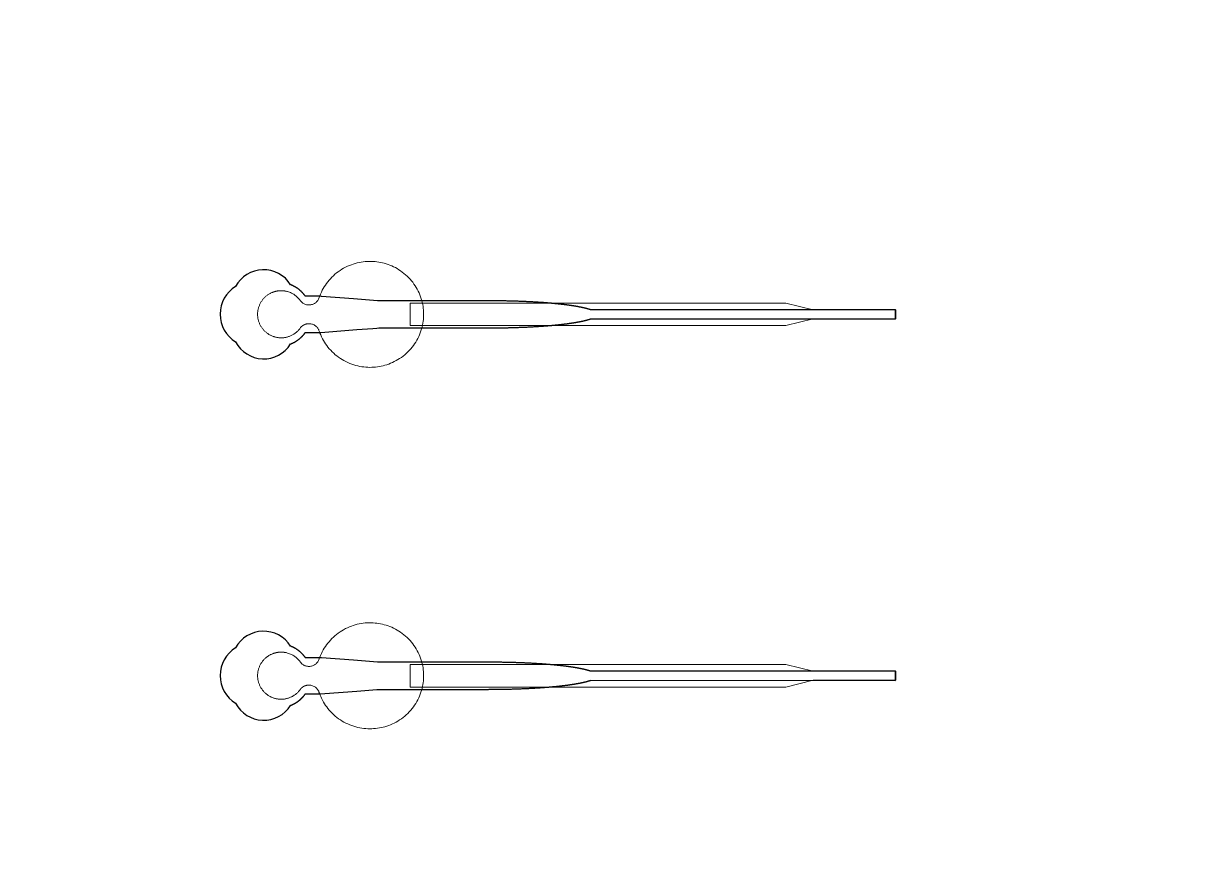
# Model space of a CAD drawing. Header units: inches. Extents: x -52997 to 52003, y -52254 to 52746.
# Drawn here: x 5746 to 12272, y -11278 to -6581 of the extents above; entities that cross this region are included whole.
import ezdxf

# ---------------------------------------------------------------- set-up
doc = ezdxf.new("R2010")
doc.units = ezdxf.units.IN
doc.header["$MEASUREMENT"] = 0
doc.layers.add('1', color=1, linetype='Continuous')
doc.layers.add('2', color=140, linetype='Continuous', lineweight=0)
doc.layers.add('3', color=90, linetype='Continuous', lineweight=0)

msp = doc.modelspace()

# ---------------------------------------------------------------- linework, layer by layer
at = {"layer": '1'}
for points in [[(-16283.4, -47485.7), (0, -47485.7), (16283.4, -47485.7, 5.999107)], [(-16250, -47285.7), (0, -47285.7), (16250, -47285.7, 5.986812)], [(-13685.8, -45485.7), (0, -45485.7), (13685.8, -45485.7, 6.794322)], [(7223.3, -8353.6), (7223.6, -8353.4), (7224.4, -8353.1), (7225.3, -8352.8), (7226.1, -8352.4), (7227, -8352.1), (7227.8, -8351.8), (7228.7, -8351.4), (7229.5, -8351), (7230.4, -8350.7), (7231.2, -8350.3), (7232.1, -8349.9), (7232.9, -8349.5), (7233.8, -8349.1), (7234.6, -8348.7), (7235.5, -8348.3), (7236.4, -8347.9), (7237.2, -8347.5), (7238.1, -8347.1), (7238.9, -8346.6), (7239.8, -8346.2), (7240.6, -8345.8), (7241.5, -8345.3), (7242.4, -8344.9), (7243.2, -8344.4), (7244.1, -8343.9), (7244.9, -8343.5), (7245.8, -8343), (7246.6, -8342.5), (7247.5, -8342), (7248.4, -8341.5), (7249.2, -8341), (7250.1, -8340.5), (7250.9, -8340), (7251.8, -8339.5), (7252.6, -8339), (7253.5, -8338.4), (7254.3, -8337.9), (7255.2, -8337.3), (7256, -8336.8), (7256.8, -8336.2), (7257.7, -8335.7), (7258.5, -8335.1), (7259.4, -8334.6), (7260.2, -8334), (7261, -8333.4), (7261.8, -8332.8), (7262.7, -8332.2), (7263.5, -8331.6), (7264.3, -8331), (7265.1, -8330.4), (7266, -8329.8), (7266.8, -8329.2), (7267.6, -8328.6), (7268.4, -8328), (7269.2, -8327.3), (7270, -8326.7), (7270.8, -8326.1), (7271.6, -8325.4), (7272.4, -8324.8), (7273.2, -8324.1), (7274, -8323.5), (7274.7, -8322.8), (7275.5, -8322.2), (7276.3, -8321.5), (7277, -8320.8), (7277.8, -8320.1), (7278.6, -8319.5), (7279.3, -8318.8), (7280.1, -8318.1), (7280.8, -8317.4), (7281.6, -8316.7), (7282.3, -8316), (7283, -8315.3), (7283.8, -8314.6), (7284.5, -8313.9), (7285.2, -8313.2), (7285.9, -8312.5), (7286.6, -8311.7), (7287.3, -8311), (7288, -8310.3), (7288.7, -8309.6), (7289.4, -8308.8), (7290.1, -8308.1), (7290.8, -8307.4), (7291.5, -8306.6), (7292.1, -8305.9), (7292.8, -8305.2), (7293.5, -8304.4), (7294.1, -8303.7), (7294.8, -8302.9), (7295.4, -8302.2), (7296, -8301.4), (7296.7, -8300.7), (7297.3, -8299.9), (7297.9, -8299.1), (7298.5, -8298.4), (7299.1, -8297.6), (7299.7, -8296.9), (7300.3, -8296.1), (7300.9, -8295.3), (7301.5, -8294.6), (7302, -8293.8), (7302.6, -8293), (7303.2, -8292.3), (7303.7, -8291.5), (7304.3, -8290.7), (7304.8, -8290), (7348.4, -8290), (7370.2, -8290), (7381.1, -8290), (7383.8, -8290), (7385.2, -8290), (7385.2, -8290), (7385.2, -8290), (7385.2, -8290), (7385.2, -8290), (7385.2, -8289.9), (7385.3, -8289.9), (7385.7, -8289.9), (7386.4, -8289.9), (7387.7, -8289.8), (7390.5, -8289.5), (7412.6, -8287.9), (7589.2, -8274.3), (7677.6, -8267.5), (7699.6, -8265.8), (7710.7, -8265), (7711, -8265), (7711.1, -8265), (7711.1, -8265), (7711.2, -8265), (7711.3, -8265), (7711.7, -8265), (7972.2, -8265), (7978.4, -8265), (7991, -8265), (8091.5, -8265), (8292.5, -8265), (8305.1, -8265), (8311.4, -8265), (8314.5, -8265), (8316.1, -8265), (8316.5, -8265), (8316.7, -8265), (8316.8, -8265), (8316.8, -8265), (8316.9, -8265), (8316.9, -8265), (8317.4, -8265), (8322, -8264.9), (8326.6, -8264.9), (8331.3, -8264.9), (8335.9, -8264.9), (8340.5, -8264.9), (8345.2, -8264.9), (8349.9, -8264.8), (8354.5, -8264.8), (8359.2, -8264.8), (8363.9, -8264.7), (8368.6, -8264.7), (8373.4, -8264.6), (8378.1, -8264.6), (8382.8, -8264.5), (8387.6, -8264.4), (8392.4, -8264.4), (8397.1, -8264.3), (8401.9, -8264.2), (8406.7, -8264.1), (8411.5, -8264), (8416.3, -8263.9), (8421.1, -8263.8), (8425.9, -8263.7), (8430.7, -8263.6), (8435.5, -8263.5), (8440.3, -8263.3), (8445.1, -8263.2), (8450, -8263.1), (8454.8, -8262.9), (8459.6, -8262.8), (8464.5, -8262.6), (8469.3, -8262.5), (8474.1, -8262.3), (8479, -8262.2), (8483.8, -8262), (8488.6, -8261.8), (8493.5, -8261.6), (8498.3, -8261.4), (8503.1, -8261.2), (8507.9, -8261), (8512.7, -8260.8), (8517.5, -8260.6), (8522.4, -8260.4), (8527.1, -8260.2), (8531.9, -8260), (8536.7, -8259.7), (8541.5, -8259.5), (8546.3, -8259.3), (8551, -8259), (8555.8, -8258.7), (8560.5, -8258.5), (8565.3, -8258.2), (8570, -8258), (8574.7, -8257.7), (8579.4, -8257.4), (8584.1, -8257.1), (8588.7, -8256.8), (8593.4, -8256.5), (8598, -8256.2), (8602.6, -8255.9), (8607.2, -8255.6), (8611.8, -8255.3), (8616.4, -8254.9), (8618.7, -8254.8), (8621, -8254.6), (8623.2, -8254.4), (8625.5, -8254.3), (8627.8, -8254.1), (8630, -8253.9), (8632.3, -8253.8), (8634.5, -8253.6), (8636.8, -8253.4), (8639, -8253.2), (8641.2, -8253), (8643.4, -8252.9), (8645.7, -8252.7), (8647.9, -8252.5), (8650.1, -8252.3), (8652.3, -8252.1), (8654.5, -8251.9), (8656.7, -8251.8), (8658.9, -8251.6), (8661.1, -8251.4), (8663.2, -8251.2), (8665.4, -8251), (8667.6, -8250.8), (8669.7, -8250.6), (8671.9, -8250.4), (8674, -8250.2), (8676.1, -8250), (8678.3, -8249.8), (8680.4, -8249.6), (8682.5, -8249.4), (8684.6, -8249.2), (8686.7, -8249), (8688.8, -8248.8), (8690.9, -8248.6), (8693, -8248.4), (8695.1, -8248.2), (8697.2, -8248), (8699.2, -8247.7), (8701.3, -8247.5), (8703.3, -8247.3), (8705.4, -8247.1), (8707.4, -8246.9), (8709.4, -8246.7), (8711.5, -8246.4), (8713.5, -8246.2), (8715.5, -8246), (8717.5, -8245.8), (8719.5, -8245.6), (8721.4, -8245.3), (8723.4, -8245.1), (8725.4, -8244.9), (8727.3, -8244.7), (8729.3, -8244.4), (8731.2, -8244.2), (8733.2, -8244), (8735.1, -8243.7), (8737, -8243.5), (8738.9, -8243.3), (8740.8, -8243), (8742.7, -8242.8), (8744.6, -8242.5), (8746.4, -8242.3), (8748.3, -8242.1), (8750.2, -8241.8), (8752, -8241.6), (8753.9, -8241.3), (8755.7, -8241.1), (8757.5, -8240.9), (8759.3, -8240.6), (8761.1, -8240.4), (8762.9, -8240.1), (8764.7, -8239.9), (8766.5, -8239.6), (8768.2, -8239.4), (8770, -8239.1), (8771.7, -8238.9), (8773.5, -8238.6), (8775.2, -8238.3), (8776.9, -8238.1), (8778.6, -8237.8), (8780.3, -8237.6), (8782, -8237.3), (8783.7, -8237.1), (8785.4, -8236.8), (8787.1, -8236.5), (8788.7, -8236.3), (8790.4, -8236), (8792, -8235.8), (8793.6, -8235.5), (8795.2, -8235.2), (8796.8, -8235), (8798.4, -8234.7), (8800, -8234.4), (8801.6, -8234.2), (8803.1, -8233.9), (8804.7, -8233.6), (8806.2, -8233.3), (8807.8, -8233.1), (8809.3, -8232.8), (8810.8, -8232.5), (8812.3, -8232.3), (8813.8, -8232), (8815.3, -8231.7), (8816.8, -8231.4), (8818.2, -8231.2), (8819.7, -8230.9), (8821.1, -8230.6), (8822.5, -8230.3), (8823.9, -8230), (8825.4, -8229.8), (8826.8, -8229.5), (8828.1, -8229.2), (8829.5, -8228.9), (8830.9, -8228.6), (8832.2, -8228.4), (8833.6, -8228.1), (8834.9, -8227.8), (8836.2, -8227.5), (8837.6, -8227.2), (8838.9, -8226.9), (8840.1, -8226.6), (8841.4, -8226.4), (8842.7, -8226.1), (8843.9, -8225.8), (8845.2, -8225.5), (8846.4, -8225.2), (8847.7, -8224.9), (8848.9, -8224.6), (8850.1, -8224.3), (8851.3, -8224), (8852.4, -8223.8), (8853.6, -8223.5), (8854.8, -8223.2), (8855.9, -8222.9), (8857.1, -8222.6), (8858.2, -8222.3), (8859.3, -8222), (8860.4, -8221.7), (8861.5, -8221.4), (8862.6, -8221.1), (8863.7, -8220.8), (8864.7, -8220.5), (8865.8, -8220.2), (8866.8, -8219.9), (8867.8, -8219.6), (8868.9, -8219.3), (8869.9, -8219), (8870.9, -8218.8), (8871.8, -8218.5), (8872.8, -8218.2), (8873.8, -8217.9), (8874.7, -8217.6), (8875.7, -8217.3), (8876.6, -8217), (8877.5, -8216.7), (8878.4, -8216.4), (8879.3, -8216.1), (8880.2, -8215.8), (8881.1, -8215.5), (8882.5, -8215), (10568.1, -8215.2), (10568.1, -8165), (8882.5, -8165), (8882.3, -8164.9), (8881.4, -8164.6), (8880.5, -8164.2), (8879.7, -8163.9), (8878.8, -8163.6), (8877.9, -8163.3), (8876.9, -8163), (8876, -8162.7), (8875.1, -8162.4), (8874.1, -8162.2), (8873.2, -8161.9), (8872.2, -8161.6), (8871.2, -8161.3), (8870.2, -8161), (8869.2, -8160.7), (8868.2, -8160.4), (8867.2, -8160.1), (8866.1, -8159.8), (8865.1, -8159.5), (8864, -8159.2), (8862.9, -8158.9), (8861.9, -8158.6), (8860.8, -8158.3), (8859.7, -8158), (8858.5, -8157.7), (8857.4, -8157.4), (8856.3, -8157.1), (8855.1, -8156.8), (8854, -8156.5), (8852.8, -8156.2), (8851.6, -8155.9), (8850.4, -8155.6), (8849.2, -8155.4), (8848, -8155.1), (8846.8, -8154.8), (8845.6, -8154.5), (8844.3, -8154.2), (8843, -8153.9), (8841.8, -8153.6), (8840.5, -8153.3), (8839.2, -8153), (8837.9, -8152.8), (8836.6, -8152.5), (8835.3, -8152.2), (8833.9, -8151.9), (8832.6, -8151.6), (8831.2, -8151.3), (8829.9, -8151.1), (8828.5, -8150.8), (8827.1, -8150.5), (8825.7, -8150.2), (8824.3, -8149.9), (8822.9, -8149.7), (8821.5, -8149.4), (8820, -8149.1), (8818.6, -8148.8), (8817.1, -8148.5), (8815.6, -8148.3), (8814.2, -8148), (8812.7, -8147.7), (8811.2, -8147.4), (8809.6, -8147.2), (8808.1, -8146.9), (8806.6, -8146.6), (8805, -8146.3), (8803.5, -8146.1), (8801.9, -8145.8), (8800.4, -8145.5), (8798.8, -8145.3), (8797.2, -8145), (8795.6, -8144.7), (8794, -8144.5), (8792.3, -8144.2), (8790.7, -8143.9), (8789.1, -8143.7), (8787.4, -8143.4), (8785.8, -8143.2), (8784.1, -8142.9), (8782.4, -8142.6), (8780.7, -8142.4), (8779, -8142.1), (8777.3, -8141.9), (8775.6, -8141.6), (8773.8, -8141.4), (8772.1, -8141.1), (8770.4, -8140.8), (8768.6, -8140.6), (8766.8, -8140.3), (8765.1, -8140.1), (8763.3, -8139.8), (8761.5, -8139.6), (8759.7, -8139.3), (8757.9, -8139.1), (8756.1, -8138.9), (8754.2, -8138.6), (8752.4, -8138.4), (8750.5, -8138.1), (8748.7, -8137.9), (8746.8, -8137.6), (8745, -8137.4), (8743.1, -8137.2), (8741.2, -8136.9), (8739.3, -8136.7), (8737.4, -8136.5), (8735.5, -8136.2), (8733.5, -8136), (8731.6, -8135.8), (8729.7, -8135.5), (8727.7, -8135.3), (8725.8, -8135.1), (8723.8, -8134.8), (8721.8, -8134.6), (8719.9, -8134.4), (8717.9, -8134.2), (8715.9, -8133.9), (8713.9, -8133.7), (8711.9, -8133.5), (8709.9, -8133.3), (8707.8, -8133.1), (8705.8, -8132.8), (8703.8, -8132.6), (8701.7, -8132.4), (8699.7, -8132.2), (8697.6, -8132), (8695.5, -8131.8), (8693.5, -8131.6), (8691.4, -8131.4), (8689.3, -8131.1), (8687.2, -8130.9), (8685.1, -8130.7), (8683, -8130.5), (8680.9, -8130.3), (8678.8, -8130.1), (8676.6, -8129.9), (8674.5, -8129.7), (8672.4, -8129.5), (8670.2, -8129.3), (8668.1, -8129.1), (8665.9, -8128.9), (8663.7, -8128.8), (8661.6, -8128.6), (8659.4, -8128.4), (8657.2, -8128.2), (8655, -8128), (8652.8, -8127.8), (8650.6, -8127.6), (8648.4, -8127.4), (8646.2, -8127.3), (8644, -8127.1), (8641.8, -8126.9), (8639.6, -8126.7), (8637.3, -8126.5), (8635.1, -8126.4), (8632.8, -8126.2), (8630.6, -8126), (8628.4, -8125.8), (8626.1, -8125.7), (8623.8, -8125.5), (8621.6, -8125.3), (8619.3, -8125.2), (8614.8, -8124.8), (8610.2, -8124.5), (8605.6, -8124.2), (8601, -8123.9), (8596.4, -8123.6), (8591.8, -8123.3), (8587.1, -8123), (8582.5, -8122.7), (8577.8, -8122.4), (8573.1, -8122.1), (8568.4, -8121.9), (8563.7, -8121.6), (8559, -8121.3), (8554.2, -8121.1), (8549.5, -8120.8), (8544.8, -8120.6), (8540, -8120.3), (8535.3, -8120.1), (8530.5, -8119.9), (8525.7, -8119.6), (8520.9, -8119.4), (8516.1, -8119.2), (8511.3, -8119), (8506.6, -8118.8), (8501.8, -8118.6), (8496.9, -8118.4), (8492.1, -8118.2), (8487.3, -8118), (8482.5, -8117.9), (8477.7, -8117.7), (8472.9, -8117.5), (8468.1, -8117.4), (8463.3, -8117.2), (8458.5, -8117.1), (8453.7, -8116.9), (8448.9, -8116.8), (8444.1, -8116.7), (8439.3, -8116.5), (8434.5, -8116.4), (8429.7, -8116.3), (8424.9, -8116.2), (8420.1, -8116.1), (8415.4, -8116), (8410.6, -8115.9), (8405.8, -8115.8), (8401.1, -8115.7), (8396.3, -8115.6), (8391.6, -8115.5), (8386.9, -8115.5), (8382.1, -8115.4), (8377.4, -8115.3), (8372.7, -8115.3), (8368, -8115.2), (8363.4, -8115.2), (8358.7, -8115.1), (8354, -8115.1), (8349.4, -8115.1), (8344.8, -8115), (8340.1, -8115), (8335.5, -8115), (8330.9, -8115), (8328.6, -8115), (8328.1, -8115), (8327.8, -8115), (8327.6, -8115), (8327.4, -8115), (8325.8, -8115), (8319.5, -8115), (8306.7, -8115), (8255.7, -8115), (8051.8, -8115), (8000.8, -8115), (7975.3, -8115), (7968.9, -8115), (7967.3, -8115), (7711.6, -8115), (7711.2, -8115), (7711.1, -8115), (7711.1, -8115), (7711.1, -8115), (7711, -8115), (7710.6, -8114.9), (7709.3, -8114.8), (7703.7, -8114.4), (7659.6, -8111), (7571.3, -8104.2), (7394.6, -8090.7), (7389.1, -8090.2), (7386.3, -8090), (7385.6, -8090), (7385.3, -8090), (7385.2, -8090), (7385.2, -8090), (7385.2, -8090), (7385.2, -8090), (7385.2, -8090), (7385.1, -8090), (7384.8, -8090), (7382.1, -8090), (7376.6, -8090), (7365.7, -8090), (7343.9, -8090), (7322.1, -8090), (7311.3, -8090), (7305.8, -8090), (7305.1, -8090), (7305, -8090), (7304.9, -8090), (7304.8, -8090), (7304.8, -8090), (7304.8, -8090), (7304.8, -8089.9), (7304.4, -8089.4), (7303.6, -8088.2), (7302.8, -8087.1), (7302, -8086), (7301.1, -8084.9), (7300.3, -8083.8), (7299.4, -8082.6), (7298.5, -8081.5), (7297.6, -8080.4), (7296.7, -8079.3), (7295.8, -8078.2), (7294.9, -8077.1), (7294, -8076), (7293, -8074.9), (7292, -8073.8), (7291.1, -8072.7), (7290.1, -8071.7), (7289.1, -8070.6), (7288.1, -8069.5), (7287, -8068.4), (7286, -8067.4), (7284.9, -8066.3), (7283.9, -8065.3), (7282.8, -8064.2), (7281.7, -8063.2), (7280.6, -8062.2), (7279.5, -8061.1), (7278.4, -8060.1), (7277.3, -8059.1), (7276.1, -8058.1), (7274.9, -8057.1), (7273.8, -8056.1), (7272.6, -8055.1), (7271.4, -8054.2), (7270.2, -8053.2), (7269, -8052.3), (7267.8, -8051.3), (7266.6, -8050.4), (7265.3, -8049.4), (7264.1, -8048.5), (7262.8, -8047.6), (7261.5, -8046.7), (7260.3, -8045.8), (7259, -8044.9), (7257.7, -8044.1), (7256.4, -8043.2), (7255.1, -8042.4), (7253.7, -8041.5), (7252.4, -8040.7), (7251.1, -8039.9), (7249.7, -8039.1), (7248.4, -8038.3), (7247, -8037.5), (7245.7, -8036.8), (7244.3, -8036), (7242.9, -8035.3), (7241.5, -8034.5), (7240.1, -8033.8), (7238.8, -8033.1), (7237.4, -8032.4), (7235.9, -8031.8), (7234.5, -8031.1), (7233.1, -8030.4), (7231.7, -8029.8), (7230.3, -8029.2), (7228.9, -8028.6), (7227.4, -8028), (7226, -8027.4), (7224.6, -8026.8), (7223.3, -8026.4, 0.576044), (6918.8, -8035.7, 0.560065), (6918.8, -8342.2, 0.578435)], [(7223.3, -10353.6), (7223.6, -10353.4), (7224.4, -10353.1), (7225.3, -10352.8), (7226.1, -10352.4), (7227, -10352.1), (7227.8, -10351.8), (7228.7, -10351.4), (7229.5, -10351), (7230.4, -10350.7), (7231.2, -10350.3), (7232.1, -10349.9), (7232.9, -10349.5), (7233.8, -10349.1), (7234.6, -10348.7), (7235.5, -10348.3), (7236.4, -10347.9), (7237.2, -10347.5), (7238.1, -10347.1), (7238.9, -10346.6), (7239.8, -10346.2), (7240.6, -10345.8), (7241.5, -10345.3), (7242.4, -10344.9), (7243.2, -10344.4), (7244.1, -10343.9), (7244.9, -10343.5), (7245.8, -10343), (7246.6, -10342.5), (7247.5, -10342), (7248.4, -10341.5), (7249.2, -10341), (7250.1, -10340.5), (7250.9, -10340), (7251.8, -10339.5), (7252.6, -10339), (7253.5, -10338.4), (7254.3, -10337.9), (7255.2, -10337.3), (7256, -10336.8), (7256.8, -10336.2), (7257.7, -10335.7), (7258.5, -10335.1), (7259.4, -10334.6), (7260.2, -10334), (7261, -10333.4), (7261.8, -10332.8), (7262.7, -10332.2), (7263.5, -10331.6), (7264.3, -10331), (7265.1, -10330.4), (7266, -10329.8), (7266.8, -10329.2), (7267.6, -10328.6), (7268.4, -10328), (7269.2, -10327.3), (7270, -10326.7), (7270.8, -10326.1), (7271.6, -10325.4), (7272.4, -10324.8), (7273.2, -10324.1), (7274, -10323.5), (7274.7, -10322.8), (7275.5, -10322.2), (7276.3, -10321.5), (7277, -10320.8), (7277.8, -10320.1), (7278.6, -10319.5), (7279.3, -10318.8), (7280.1, -10318.1), (7280.8, -10317.4), (7281.6, -10316.7), (7282.3, -10316), (7283, -10315.3), (7283.8, -10314.6), (7284.5, -10313.9), (7285.2, -10313.2), (7285.9, -10312.5), (7286.6, -10311.7), (7287.3, -10311), (7288, -10310.3), (7288.7, -10309.6), (7289.4, -10308.8), (7290.1, -10308.1), (7290.8, -10307.4), (7291.5, -10306.6), (7292.1, -10305.9), (7292.8, -10305.2), (7293.5, -10304.4), (7294.1, -10303.7), (7294.8, -10302.9), (7295.4, -10302.2), (7296, -10301.4), (7296.7, -10300.7), (7297.3, -10299.9), (7297.9, -10299.1), (7298.5, -10298.4), (7299.1, -10297.6), (7299.7, -10296.9), (7300.3, -10296.1), (7300.9, -10295.3), (7301.5, -10294.6), (7302, -10293.8), (7302.6, -10293), (7303.2, -10292.3), (7303.7, -10291.5), (7304.3, -10290.7), (7304.8, -10290), (7348.4, -10290), (7370.2, -10290), (7381.1, -10290), (7383.8, -10290), (7385.2, -10290), (7385.2, -10290), (7385.2, -10290), (7385.2, -10290), (7385.2, -10290), (7385.2, -10289.9), (7385.3, -10289.9), (7385.7, -10289.9), (7386.4, -10289.9), (7387.7, -10289.8), (7390.5, -10289.5), (7412.6, -10287.9), (7589.2, -10274.3), (7677.6, -10267.5), (7699.6, -10265.8), (7710.7, -10265), (7711, -10265), (7711.1, -10265), (7711.1, -10265), (7711.2, -10265), (7711.3, -10265), (7711.7, -10265), (7972.2, -10265), (7978.4, -10265), (7991, -10265), (8091.5, -10265), (8292.5, -10265), (8305.1, -10265), (8311.4, -10265), (8314.5, -10265), (8316.1, -10265), (8316.5, -10265), (8316.7, -10265), (8316.8, -10265), (8316.8, -10265), (8316.9, -10265), (8316.9, -10265), (8317.4, -10265), (8322, -10264.9), (8326.6, -10264.9), (8331.3, -10264.9), (8335.9, -10264.9), (8340.5, -10264.9), (8345.2, -10264.9), (8349.9, -10264.8), (8354.5, -10264.8), (8359.2, -10264.8), (8363.9, -10264.7), (8368.6, -10264.7), (8373.4, -10264.6), (8378.1, -10264.6), (8382.8, -10264.5), (8387.6, -10264.4), (8392.4, -10264.4), (8397.1, -10264.3), (8401.9, -10264.2), (8406.7, -10264.1), (8411.5, -10264), (8416.3, -10263.9), (8421.1, -10263.8), (8425.9, -10263.7), (8430.7, -10263.6), (8435.5, -10263.5), (8440.3, -10263.3), (8445.1, -10263.2), (8450, -10263.1), (8454.8, -10262.9), (8459.6, -10262.8), (8464.5, -10262.6), (8469.3, -10262.5), (8474.1, -10262.3), (8479, -10262.2), (8483.8, -10262), (8488.6, -10261.8), (8493.5, -10261.6), (8498.3, -10261.4), (8503.1, -10261.2), (8507.9, -10261), (8512.7, -10260.8), (8517.5, -10260.6), (8522.4, -10260.4), (8527.1, -10260.2), (8531.9, -10260), (8536.7, -10259.7), (8541.5, -10259.5), (8546.3, -10259.3), (8551, -10259), (8555.8, -10258.7), (8560.5, -10258.5), (8565.3, -10258.2), (8570, -10258), (8574.7, -10257.7), (8579.4, -10257.4), (8584.1, -10257.1), (8588.7, -10256.8), (8593.4, -10256.5), (8598, -10256.2), (8602.6, -10255.9), (8607.2, -10255.6), (8611.8, -10255.3), (8616.4, -10254.9), (8618.7, -10254.8), (8621, -10254.6), (8623.2, -10254.4), (8625.5, -10254.3), (8627.8, -10254.1), (8630, -10253.9), (8632.3, -10253.8), (8634.5, -10253.6), (8636.8, -10253.4), (8639, -10253.2), (8641.2, -10253), (8643.4, -10252.9), (8645.7, -10252.7), (8647.9, -10252.5), (8650.1, -10252.3), (8652.3, -10252.1), (8654.5, -10251.9), (8656.7, -10251.8), (8658.9, -10251.6), (8661.1, -10251.4), (8663.2, -10251.2), (8665.4, -10251), (8667.6, -10250.8), (8669.7, -10250.6), (8671.9, -10250.4), (8674, -10250.2), (8676.1, -10250), (8678.3, -10249.8), (8680.4, -10249.6), (8682.5, -10249.4), (8684.6, -10249.2), (8686.7, -10249), (8688.8, -10248.8), (8690.9, -10248.6), (8693, -10248.4), (8695.1, -10248.2), (8697.2, -10248), (8699.2, -10247.7), (8701.3, -10247.5), (8703.3, -10247.3), (8705.4, -10247.1), (8707.4, -10246.9), (8709.4, -10246.7), (8711.5, -10246.4), (8713.5, -10246.2), (8715.5, -10246), (8717.5, -10245.8), (8719.5, -10245.6), (8721.4, -10245.3), (8723.4, -10245.1), (8725.4, -10244.9), (8727.3, -10244.7), (8729.3, -10244.4), (8731.2, -10244.2), (8733.2, -10244), (8735.1, -10243.7), (8737, -10243.5), (8738.9, -10243.3), (8740.8, -10243), (8742.7, -10242.8), (8744.6, -10242.5), (8746.4, -10242.3), (8748.3, -10242.1), (8750.2, -10241.8), (8752, -10241.6), (8753.9, -10241.3), (8755.7, -10241.1), (8757.5, -10240.9), (8759.3, -10240.6), (8761.1, -10240.4), (8762.9, -10240.1), (8764.7, -10239.9), (8766.5, -10239.6), (8768.2, -10239.4), (8770, -10239.1), (8771.7, -10238.9), (8773.5, -10238.6), (8775.2, -10238.3), (8776.9, -10238.1), (8778.6, -10237.8), (8780.3, -10237.6), (8782, -10237.3), (8783.7, -10237.1), (8785.4, -10236.8), (8787.1, -10236.5), (8788.7, -10236.3), (8790.4, -10236), (8792, -10235.8), (8793.6, -10235.5), (8795.2, -10235.2), (8796.8, -10235), (8798.4, -10234.7), (8800, -10234.4), (8801.6, -10234.2), (8803.1, -10233.9), (8804.7, -10233.6), (8806.2, -10233.3), (8807.8, -10233.1), (8809.3, -10232.8), (8810.8, -10232.5), (8812.3, -10232.3), (8813.8, -10232), (8815.3, -10231.7), (8816.8, -10231.4), (8818.2, -10231.2), (8819.7, -10230.9), (8821.1, -10230.6), (8822.5, -10230.3), (8823.9, -10230), (8825.4, -10229.8), (8826.8, -10229.5), (8828.1, -10229.2), (8829.5, -10228.9), (8830.9, -10228.6), (8832.2, -10228.4), (8833.6, -10228.1), (8834.9, -10227.8), (8836.2, -10227.5), (8837.6, -10227.2), (8838.9, -10226.9), (8840.1, -10226.6), (8841.4, -10226.4), (8842.7, -10226.1), (8843.9, -10225.8), (8845.2, -10225.5), (8846.4, -10225.2), (8847.7, -10224.9), (8848.9, -10224.6), (8850.1, -10224.3), (8851.3, -10224), (8852.4, -10223.8), (8853.6, -10223.5), (8854.8, -10223.2), (8855.9, -10222.9), (8857.1, -10222.6), (8858.2, -10222.3), (8859.3, -10222), (8860.4, -10221.7), (8861.5, -10221.4), (8862.6, -10221.1), (8863.7, -10220.8), (8864.7, -10220.5), (8865.8, -10220.2), (8866.8, -10219.9), (8867.8, -10219.6), (8868.9, -10219.3), (8869.9, -10219), (8870.9, -10218.8), (8871.8, -10218.5), (8872.8, -10218.2), (8873.8, -10217.9), (8874.7, -10217.6), (8875.7, -10217.3), (8876.6, -10217), (8877.5, -10216.7), (8878.4, -10216.4), (8879.3, -10216.1), (8880.2, -10215.8), (8881.1, -10215.5), (8882.5, -10215), (10568.1, -10215.2), (10568.1, -10165), (8882.5, -10165), (8882.3, -10164.9), (8881.4, -10164.6), (8880.5, -10164.2), (8879.7, -10163.9), (8878.8, -10163.6), (8877.9, -10163.3), (8876.9, -10163), (8876, -10162.7), (8875.1, -10162.4), (8874.1, -10162.2), (8873.2, -10161.9), (8872.2, -10161.6), (8871.2, -10161.3), (8870.2, -10161), (8869.2, -10160.7), (8868.2, -10160.4), (8867.2, -10160.1), (8866.1, -10159.8), (8865.1, -10159.5), (8864, -10159.2), (8862.9, -10158.9), (8861.9, -10158.6), (8860.8, -10158.3), (8859.7, -10158), (8858.5, -10157.7), (8857.4, -10157.4), (8856.3, -10157.1), (8855.1, -10156.8), (8854, -10156.5), (8852.8, -10156.2), (8851.6, -10155.9), (8850.4, -10155.6), (8849.2, -10155.4), (8848, -10155.1), (8846.8, -10154.8), (8845.6, -10154.5), (8844.3, -10154.2), (8843, -10153.9), (8841.8, -10153.6), (8840.5, -10153.3), (8839.2, -10153), (8837.9, -10152.8), (8836.6, -10152.5), (8835.3, -10152.2), (8833.9, -10151.9), (8832.6, -10151.6), (8831.2, -10151.3), (8829.9, -10151.1), (8828.5, -10150.8), (8827.1, -10150.5), (8825.7, -10150.2), (8824.3, -10149.9), (8822.9, -10149.7), (8821.5, -10149.4), (8820, -10149.1), (8818.6, -10148.8), (8817.1, -10148.5), (8815.6, -10148.3), (8814.2, -10148), (8812.7, -10147.7), (8811.2, -10147.4), (8809.6, -10147.2), (8808.1, -10146.9), (8806.6, -10146.6), (8805, -10146.3), (8803.5, -10146.1), (8801.9, -10145.8), (8800.4, -10145.5), (8798.8, -10145.3), (8797.2, -10145), (8795.6, -10144.7), (8794, -10144.5), (8792.3, -10144.2), (8790.7, -10143.9), (8789.1, -10143.7), (8787.4, -10143.4), (8785.8, -10143.2), (8784.1, -10142.9), (8782.4, -10142.6), (8780.7, -10142.4), (8779, -10142.1), (8777.3, -10141.9), (8775.6, -10141.6), (8773.8, -10141.4), (8772.1, -10141.1), (8770.4, -10140.8), (8768.6, -10140.6), (8766.8, -10140.3), (8765.1, -10140.1), (8763.3, -10139.8), (8761.5, -10139.6), (8759.7, -10139.3), (8757.9, -10139.1), (8756.1, -10138.9), (8754.2, -10138.6), (8752.4, -10138.4), (8750.5, -10138.1), (8748.7, -10137.9), (8746.8, -10137.6), (8745, -10137.4), (8743.1, -10137.2), (8741.2, -10136.9), (8739.3, -10136.7), (8737.4, -10136.5), (8735.5, -10136.2), (8733.5, -10136), (8731.6, -10135.8), (8729.7, -10135.5), (8727.7, -10135.3), (8725.8, -10135.1), (8723.8, -10134.8), (8721.8, -10134.6), (8719.9, -10134.4), (8717.9, -10134.2), (8715.9, -10133.9), (8713.9, -10133.7), (8711.9, -10133.5), (8709.9, -10133.3), (8707.8, -10133.1), (8705.8, -10132.8), (8703.8, -10132.6), (8701.7, -10132.4), (8699.7, -10132.2), (8697.6, -10132), (8695.5, -10131.8), (8693.5, -10131.6), (8691.4, -10131.4), (8689.3, -10131.1), (8687.2, -10130.9), (8685.1, -10130.7), (8683, -10130.5), (8680.9, -10130.3), (8678.8, -10130.1), (8676.6, -10129.9), (8674.5, -10129.7), (8672.4, -10129.5), (8670.2, -10129.3), (8668.1, -10129.1), (8665.9, -10128.9), (8663.7, -10128.8), (8661.6, -10128.6), (8659.4, -10128.4), (8657.2, -10128.2), (8655, -10128), (8652.8, -10127.8), (8650.6, -10127.6), (8648.4, -10127.4), (8646.2, -10127.3), (8644, -10127.1), (8641.8, -10126.9), (8639.6, -10126.7), (8637.3, -10126.5), (8635.1, -10126.4), (8632.8, -10126.2), (8630.6, -10126), (8628.4, -10125.8), (8626.1, -10125.7), (8623.8, -10125.5), (8621.6, -10125.3), (8619.3, -10125.2), (8614.8, -10124.8), (8610.2, -10124.5), (8605.6, -10124.2), (8601, -10123.9), (8596.4, -10123.6), (8591.8, -10123.3), (8587.1, -10123), (8582.5, -10122.7), (8577.8, -10122.4), (8573.1, -10122.1), (8568.4, -10121.9), (8563.7, -10121.6), (8559, -10121.3), (8554.2, -10121.1), (8549.5, -10120.8), (8544.8, -10120.6), (8540, -10120.3), (8535.3, -10120.1), (8530.5, -10119.9), (8525.7, -10119.6), (8520.9, -10119.4), (8516.1, -10119.2), (8511.3, -10119), (8506.6, -10118.8), (8501.8, -10118.6), (8496.9, -10118.4), (8492.1, -10118.2), (8487.3, -10118), (8482.5, -10117.9), (8477.7, -10117.7), (8472.9, -10117.5), (8468.1, -10117.4), (8463.3, -10117.2), (8458.5, -10117.1), (8453.7, -10116.9), (8448.9, -10116.8), (8444.1, -10116.7), (8439.3, -10116.5), (8434.5, -10116.4), (8429.7, -10116.3), (8424.9, -10116.2), (8420.1, -10116.1), (8415.4, -10116), (8410.6, -10115.9), (8405.8, -10115.8), (8401.1, -10115.7), (8396.3, -10115.6), (8391.6, -10115.5), (8386.9, -10115.5), (8382.1, -10115.4), (8377.4, -10115.3), (8372.7, -10115.3), (8368, -10115.2), (8363.4, -10115.2), (8358.7, -10115.1), (8354, -10115.1), (8349.4, -10115.1), (8344.8, -10115), (8340.1, -10115), (8335.5, -10115), (8330.9, -10115), (8328.6, -10115), (8328.1, -10115), (8327.8, -10115), (8327.6, -10115), (8327.4, -10115), (8325.8, -10115), (8319.5, -10115), (8306.7, -10115), (8255.7, -10115), (8051.8, -10115), (8000.8, -10115), (7975.3, -10115), (7968.9, -10115), (7967.3, -10115), (7711.6, -10115), (7711.2, -10115), (7711.1, -10115), (7711.1, -10115), (7711.1, -10115), (7711, -10115), (7710.6, -10114.9), (7709.3, -10114.8), (7703.7, -10114.4), (7659.6, -10111), (7571.3, -10104.2), (7394.6, -10090.7), (7389.1, -10090.2), (7386.3, -10090), (7385.6, -10090), (7385.3, -10090), (7385.2, -10090), (7385.2, -10090), (7385.2, -10090), (7385.2, -10090), (7385.2, -10090), (7385.1, -10090), (7384.8, -10090), (7382.1, -10090), (7376.6, -10090), (7365.7, -10090), (7343.9, -10090), (7322.1, -10090), (7311.3, -10090), (7305.8, -10090), (7305.1, -10090), (7305, -10090), (7304.9, -10090), (7304.8, -10090), (7304.8, -10090), (7304.8, -10090), (7304.8, -10089.9), (7304.4, -10089.4), (7303.6, -10088.2), (7302.8, -10087.1), (7302, -10086), (7301.1, -10084.9), (7300.3, -10083.8), (7299.4, -10082.6), (7298.5, -10081.5), (7297.6, -10080.4), (7296.7, -10079.3), (7295.8, -10078.2), (7294.9, -10077.1), (7294, -10076), (7293, -10074.9), (7292, -10073.8), (7291.1, -10072.7), (7290.1, -10071.7), (7289.1, -10070.6), (7288.1, -10069.5), (7287, -10068.4), (7286, -10067.4), (7284.9, -10066.3), (7283.9, -10065.3), (7282.8, -10064.2), (7281.7, -10063.2), (7280.6, -10062.2), (7279.5, -10061.1), (7278.4, -10060.1), (7277.3, -10059.1), (7276.1, -10058.1), (7274.9, -10057.1), (7273.8, -10056.1), (7272.6, -10055.1), (7271.4, -10054.2), (7270.2, -10053.2), (7269, -10052.3), (7267.8, -10051.3), (7266.6, -10050.4), (7265.3, -10049.4), (7264.1, -10048.5), (7262.8, -10047.6), (7261.5, -10046.7), (7260.3, -10045.8), (7259, -10044.9), (7257.7, -10044.1), (7256.4, -10043.2), (7255.1, -10042.4), (7253.7, -10041.5), (7252.4, -10040.7), (7251.1, -10039.9), (7249.7, -10039.1), (7248.4, -10038.3), (7247, -10037.5), (7245.7, -10036.8), (7244.3, -10036), (7242.9, -10035.3), (7241.5, -10034.5), (7240.1, -10033.8), (7238.8, -10033.1), (7237.4, -10032.4), (7235.9, -10031.8), (7234.5, -10031.1), (7233.1, -10030.4), (7231.7, -10029.8), (7230.3, -10029.2), (7228.9, -10028.6), (7227.4, -10028), (7226, -10027.4), (7224.6, -10026.8), (7223.3, -10026.4, 0.576044), (6918.8, -10035.7, 0.560065), (6918.8, -10342.2, 0.578435)]]:
    msp.add_lwpolyline(points, format="xyb", close=True, dxfattribs=at)
msp.add_circle((-497.2, 245.8), 52500, dxfattribs=at)
at = {"layer": '2'}
for points in [[(-16283.4, -47485.7), (0, -47485.7), (16283.4, -47485.7, 5.999107)], [(-16250, -47285.7), (0, -47285.7), (16250, -47285.7, 5.986812)], [(-13685.8, -45485.7), (0, -45485.7), (13685.8, -45485.7, 6.794322)]]:
    msp.add_lwpolyline(points, format="xyb", close=True, dxfattribs=at)
msp.add_circle((-497.2, 245.8), 52500, dxfattribs=at)
for points in [[(7280.2, -8260.5), (7302.4, -8237.3), (7334, -8242.5), (7365.7, -8247.8), (7379.3, -8276.8), (7454.7, -8517.6), (7706.7, -8480), (7958.7, -8442.3), (7958.9, -8190.2), (7959, -7938), (7707, -7900.1), (7455, -7862.2), (7379.4, -8103), (7366.1, -8131.4), (7335.3, -8137.2), (7304.4, -8142.9), (7281.9, -8121.1), (7230.5, -8037.7), (7136.1, -8063.9), (7041.7, -8090), (7040.5, -8187.9), (7039.3, -8285.8), (7133.1, -8314.2), (7226.8, -8342.6), (7280.2, -8260.5)], [(7280.2, -10260.5), (7302.4, -10237.3), (7334, -10242.5), (7365.7, -10247.8), (7379.3, -10276.8), (7454.7, -10517.6), (7706.7, -10480), (7958.7, -10442.3), (7958.9, -10190.2), (7959, -9938), (7707, -9900.1), (7455, -9862.2), (7379.4, -10103), (7366.1, -10131.4), (7335.3, -10137.2), (7304.4, -10142.9), (7281.9, -10121.1), (7230.5, -10037.7), (7136.1, -10063.9), (7041.7, -10090), (7040.5, -10187.9), (7039.3, -10285.8), (7133.1, -10314.2), (7226.8, -10342.6), (7280.2, -10260.5)]]:
    msp.add_rational_spline(points, [1, 0.884783429184, 1, 0.884783429184, 1, 0.758252289935, 1, 0.758252289935, 1, 0.758252289935, 1, 0.758252289935, 1, 0.888941908896, 1, 0.888941908896, 1, 0.79946124759, 1, 0.79946124759, 1, 0.79946124759, 1, 0.79946124759, 1], degree=2, knots=[0, 0, 0, 0.969535, 0.969535, 1.939069, 1.939069, 3.359405, 3.359405, 4.779741, 4.779741, 6.200078, 6.200078, 7.620414, 7.620414, 8.571947, 8.571947, 9.52348, 9.52348, 10.812277, 10.812277, 12.101074, 12.101074, 13.389871, 13.389871, 14.678668, 14.678668, 14.678668], dxfattribs=at)
at = {"layer": '3'}
for points in [[(-16283.4, -47485.7), (0, -47485.7), (16283.4, -47485.7, 5.999107)], [(-16283.4, -47485.7), (0, -47485.7), (16283.4, -47485.7, 5.999107)], [(-16250, -47285.7), (0, -47285.7), (16250, -47285.7, 5.986812)], [(-16250, -47285.7), (0, -47285.7), (16250, -47285.7, 5.986812)], [(-13685.8, -45485.7), (0, -45485.7), (13685.8, -45485.7, 6.794322)], [(-13685.8, -45485.7), (0, -45485.7), (13685.8, -45485.7, 6.794322)]]:
    msp.add_lwpolyline(points, format="xyb", close=True, dxfattribs=at)
for points in [[(7883.8, -8127.4), (9963.3, -8127.5), (10113.3, -8165), (10570.2, -8165), (10570.2, -8215), (10113.3, -8215), (9963.3, -8252.5), (7883.8, -8252.4)], [(7883.8, -10127.4), (9963.3, -10127.5), (10113.3, -10165), (10570.2, -10165), (10570.2, -10215), (10113.3, -10215), (9963.3, -10252.5), (7883.8, -10252.4)]]:
    msp.add_lwpolyline(points, close=True, dxfattribs=at)
msp.add_circle((-497.2, 245.8), 52500, dxfattribs=at)
msp.add_circle((-497.2, 245.8), 52500, dxfattribs=at)

doc.saveas('drawing.dxf')
